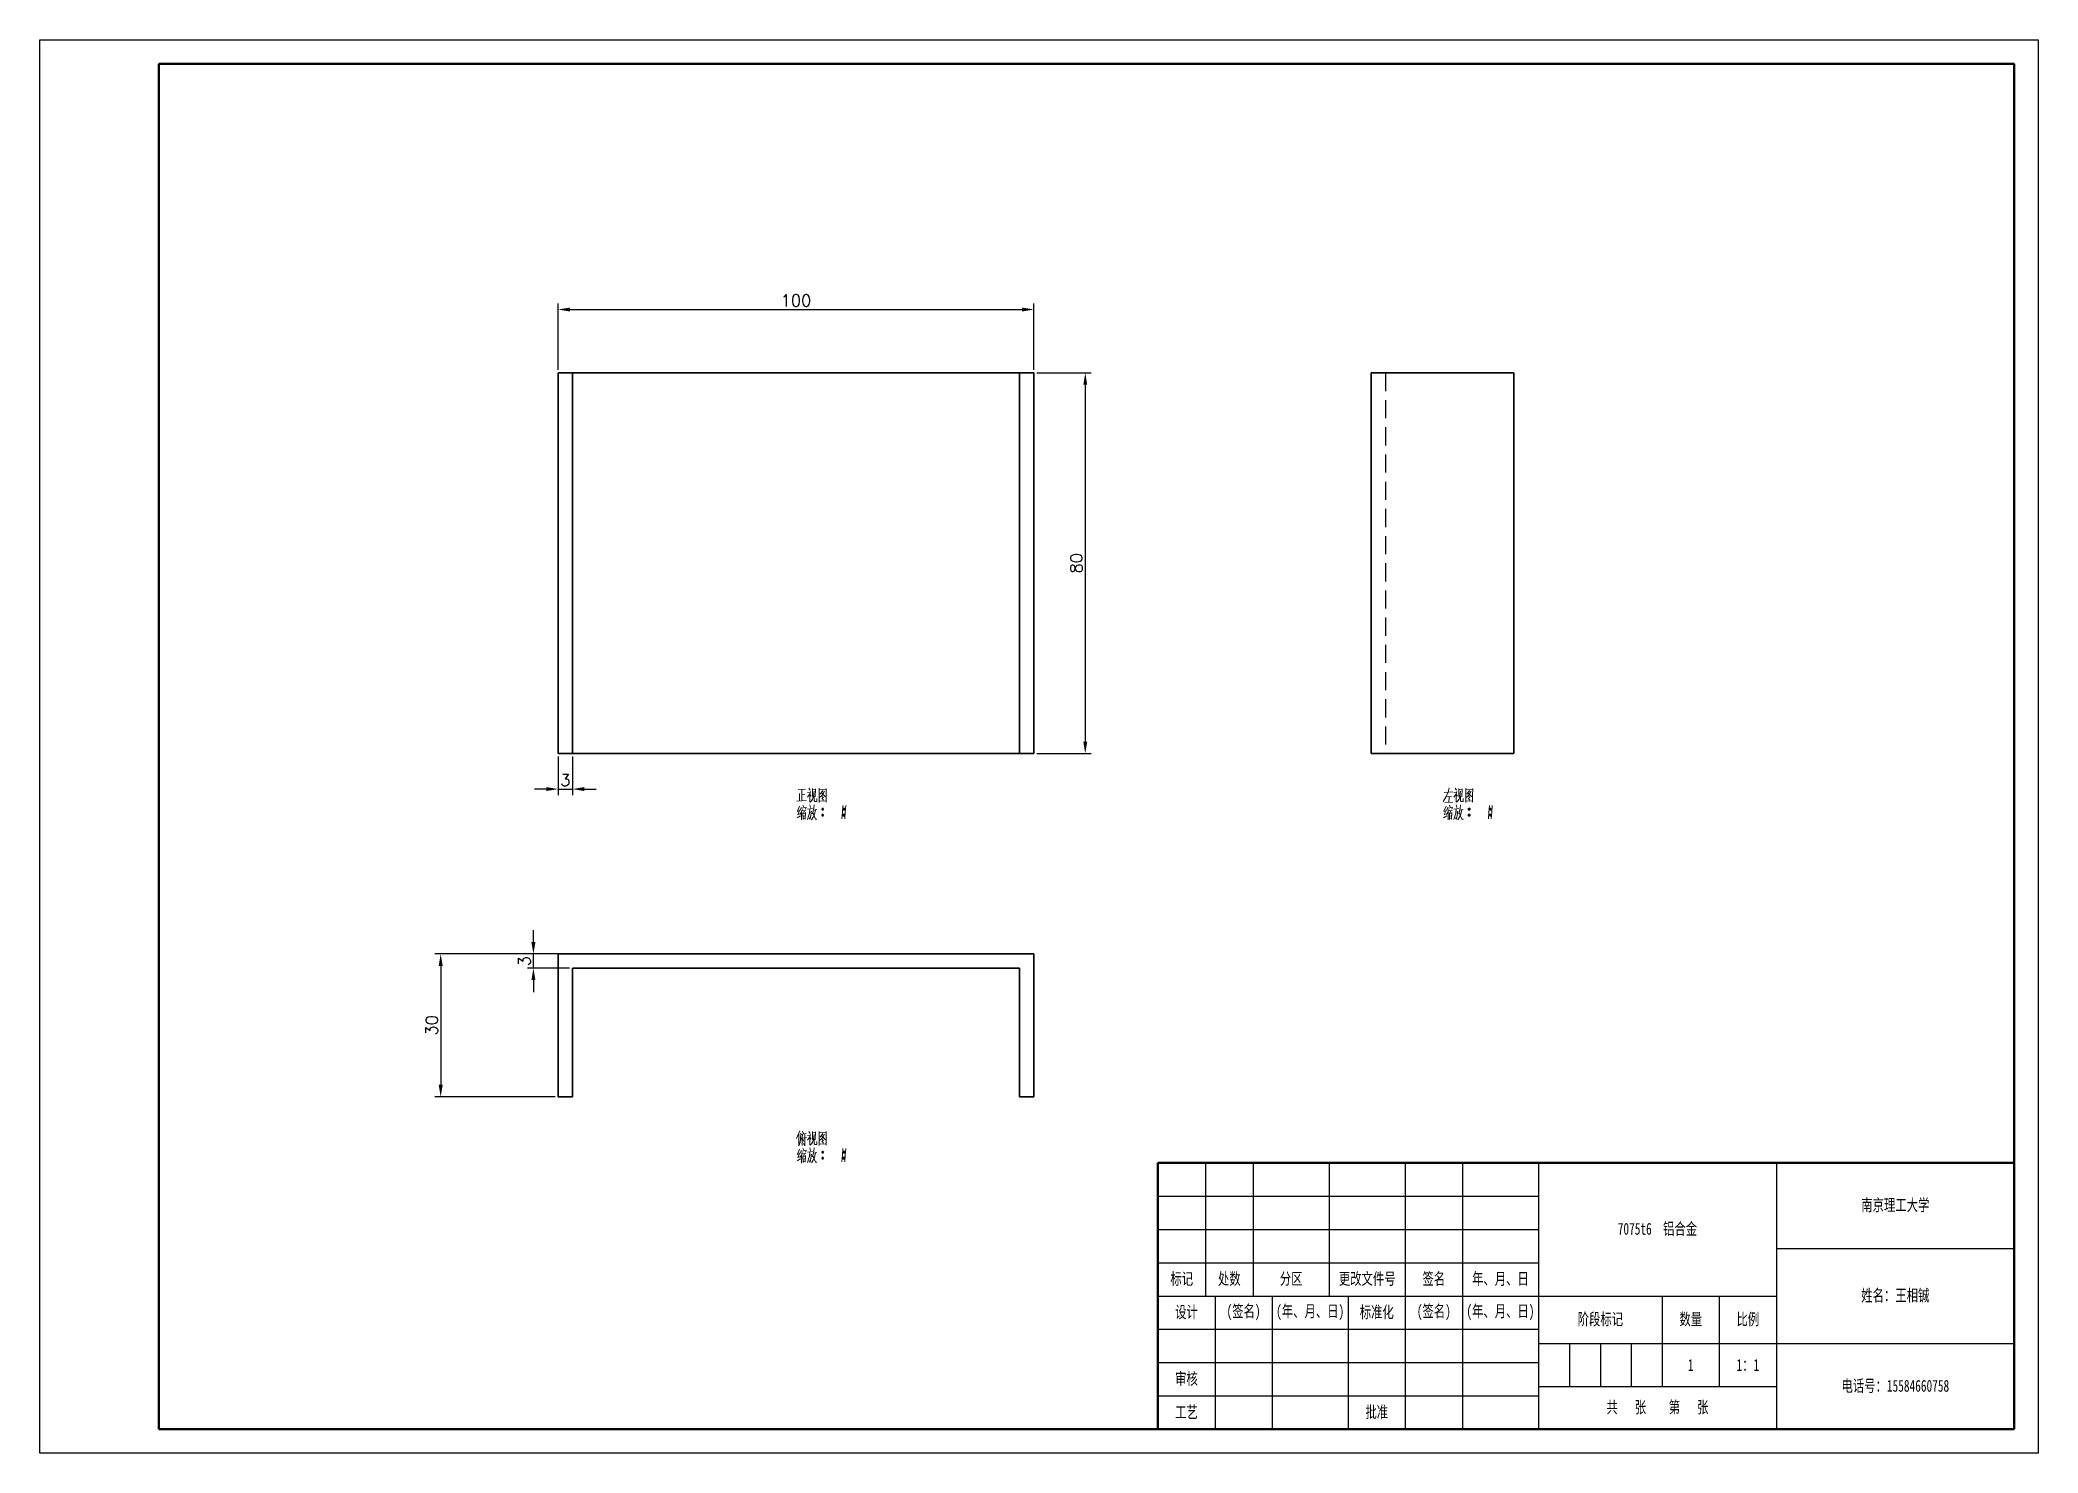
# Model space of a CAD drawing. Header units: millimetres. Extents: x 1605 to 2025, y 934 to 1231.
import ezdxf

# ---------------------------------------------------------------- set-up
doc = ezdxf.new("R2010")
doc.units = ezdxf.units.MM
doc.header["$LTSCALE"] = 0.3
doc.linetypes.add('DASHED', pattern=[19.05, 12.7, -6.35])
for name, color, linetype, lineweight in [('尺寸线', 3, 'Continuous', 25), ('粗实线', 7, 'Continuous', 50), ('细实线', 7, 'Continuous', 25), ('细文本', 7, 'Continuous', 25), ('虚线', 2, 'DASHED', 25)]:
    doc.layers.add(name, color=color, linetype=linetype, lineweight=lineweight)
doc.styles.add('NUT Standard', font='simfang.ttf', dxfattribs={"width": 0.7, "height": 2.5})
doc.styles.get("Standard").update_dxf_attribs({"font": 'txt', "bigfont": 'gbcbig.shx'})
doc.dimstyles.new('ISO-25', dxfattribs={"dimtxt": 2.5, "dimasz": 2.5, "dimexe": 1.25, "dimexo": 0.625, "dimtad": 1, "dimtxsty": 'Standard', "dimcen": 2.5, "dimadec": 0, "dimazin": 0, "dimtfac": 1, "dimtmove": 0, "dimatfit": 3, "dimfxl": 1, "dimarcsym": 0})

# ---------------------------------------------------------------- blocks, each defined once
blk = doc.blocks.new('*D10')
at = {"layer": 'Defpoints', "color": 0, "transparency": 16777216}
for p in [(1814.12, 1174.41), (1714.12, 1161.08), (1814.12, 1161.08)]:
    blk.add_point(p, dxfattribs=at)
at = {"layer": '尺寸线', "color": 0, "lineweight": -2, "transparency": 16777216}
for p, q in [((1714.12, 1161.7), (1714.12, 1175.66)), ((1716.62, 1174.41), (1811.62, 1174.41)), ((1814.12, 1161.7), (1814.12, 1175.66))]:
    blk.add_line(p, q, dxfattribs=at)
at = {"layer": '尺寸线', "color": 0, "transparency": 16777216}
for points in [[(1716.62, 1174.82), (1716.62, 1173.99), (1714.12, 1174.41)], [(1811.62, 1174.82), (1811.62, 1173.99), (1814.12, 1174.41)]]:
    blk.add_solid(points, dxfattribs=at)
at = {"layer": '尺寸线', "color": 0, "transparency": 16777216, "insert": (1764.12, 1176.28), "char_height": 2.5, "attachment_point": 5}
blk.add_mtext('100', dxfattribs=at)
blk = doc.blocks.new('*D11')
at = {"layer": 'Defpoints', "color": 0, "transparency": 16777216}
for p in [(1814.12, 1161.08), (1814.12, 1081.08), (1824.92, 1081.08)]:
    blk.add_point(p, dxfattribs=at)
at = {"layer": '尺寸线', "color": 0, "lineweight": -2, "transparency": 16777216}
for p, q in [((1814.75, 1161.08), (1826.17, 1161.08)), ((1824.92, 1158.58), (1824.92, 1083.58)), ((1814.75, 1081.08), (1826.17, 1081.08))]:
    blk.add_line(p, q, dxfattribs=at)
at = {"layer": '尺寸线', "color": 0, "transparency": 16777216}
for points in [[(1824.51, 1158.58), (1825.34, 1158.58), (1824.92, 1161.08)], [(1824.51, 1083.58), (1825.34, 1083.58), (1824.92, 1081.08)]]:
    blk.add_solid(points, dxfattribs=at)
at = {"layer": '尺寸线', "color": 0, "transparency": 16777216, "insert": (1823.05, 1121.08), "char_height": 2.5, "attachment_point": 5, "rotation": 90}
blk.add_mtext('80', dxfattribs=at)
blk = doc.blocks.new('*D12')
at = {"layer": 'Defpoints', "color": 0, "transparency": 16777216}
for p in [(1714.12, 1081.08), (1717.12, 1081.08), (1717.12, 1073.61)]:
    blk.add_point(p, dxfattribs=at)
at = {"layer": '尺寸线', "color": 0, "lineweight": -2, "transparency": 16777216}
for p, q in [((1714.12, 1080.45), (1714.12, 1072.36)), ((1717.12, 1080.45), (1717.12, 1072.36)), ((1711.62, 1073.61), (1709.12, 1073.61)), ((1714.12, 1073.61), (1717.12, 1073.61)), ((1719.62, 1073.61), (1722.12, 1073.61))]:
    blk.add_line(p, q, dxfattribs=at)
at = {"layer": '尺寸线', "color": 0, "transparency": 16777216}
for points in [[(1711.62, 1074.03), (1711.62, 1073.2), (1714.12, 1073.61)], [(1719.62, 1074.03), (1719.62, 1073.2), (1717.12, 1073.61)]]:
    blk.add_solid(points, dxfattribs=at)
at = {"layer": '尺寸线', "color": 0, "transparency": 16777216, "insert": (1715.62, 1075.49), "char_height": 2.5, "attachment_point": 5}
blk.add_mtext('3', dxfattribs=at)
blk = doc.blocks.new('*D13')
at = {"layer": 'Defpoints', "color": 0, "transparency": 16777216}
for p in [(1714.12, 1038.95), (1689.43, 1008.95), (1714.12, 1008.95)]:
    blk.add_point(p, dxfattribs=at)
at = {"layer": '尺寸线', "color": 0, "lineweight": -2, "transparency": 16777216}
for p, q in [((1713.5, 1038.95), (1688.18, 1038.95)), ((1689.43, 1036.45), (1689.43, 1011.45)), ((1713.5, 1008.95), (1688.18, 1008.95))]:
    blk.add_line(p, q, dxfattribs=at)
at = {"layer": '尺寸线', "color": 0, "transparency": 16777216}
for points in [[(1689.01, 1036.45), (1689.85, 1036.45), (1689.43, 1038.95)], [(1689.01, 1011.45), (1689.85, 1011.45), (1689.43, 1008.95)]]:
    blk.add_solid(points, dxfattribs=at)
at = {"layer": '尺寸线', "color": 0, "transparency": 16777216, "insert": (1687.55, 1023.95), "char_height": 2.5, "attachment_point": 5, "rotation": 90}
blk.add_mtext('30', dxfattribs=at)
blk = doc.blocks.new('*D14')
at = {"layer": 'Defpoints', "color": 0, "transparency": 16777216}
for p in [(1708.92, 1038.95), (1717.12, 1038.95), (1717.12, 1035.95)]:
    blk.add_point(p, dxfattribs=at)
at = {"layer": '尺寸线', "color": 0, "lineweight": -2, "transparency": 16777216}
for p, q in [((1708.92, 1041.45), (1708.92, 1043.95)), ((1716.5, 1038.95), (1707.67, 1038.95)), ((1708.92, 1035.95), (1708.92, 1038.95)), ((1716.5, 1035.95), (1707.67, 1035.95)), ((1708.92, 1033.45), (1708.92, 1030.95))]:
    blk.add_line(p, q, dxfattribs=at)
at = {"layer": '尺寸线', "color": 0, "transparency": 16777216}
for points in [[(1708.5, 1041.45), (1709.34, 1041.45), (1708.92, 1038.95)], [(1708.5, 1033.45), (1709.34, 1033.45), (1708.92, 1035.95)]]:
    blk.add_solid(points, dxfattribs=at)
at = {"layer": '尺寸线', "color": 0, "transparency": 16777216, "insert": (1707.05, 1037.45), "char_height": 2.5, "attachment_point": 5, "rotation": 90}
blk.add_mtext('3', dxfattribs=at)

msp = doc.modelspace()

# ---------------------------------------------------------------- linework, layer by layer
for p, q in [((1605.196, 1231.059), (2025.196, 1231.059)), ((1605.196, 934.059), (1605.196, 1231.059)), ((2025.196, 1231.059), (2025.196, 934.059)), ((2025.196, 934.059), (1605.196, 934.059))]:
    msp.add_line(p, q)
at = {"color": 7, "lineweight": 35}
for p, q in [((1714.12, 1161.076), (1714.12, 1081.076)), ((1714.12, 1161.076), (1717.12, 1161.076)), ((1717.12, 1081.076), (1717.12, 1161.076)), ((1720.12, 1161.076), (1717.12, 1161.076)), ((1720.12, 1161.076), (1808.12, 1161.076)), ((1808.12, 1161.076), (1811.12, 1161.076)), ((1811.12, 1081.076), (1811.12, 1161.076)), ((1814.12, 1161.076), (1811.12, 1161.076)), ((1814.12, 1161.076), (1814.12, 1081.076)), ((1885.014, 1161.076), (1915.014, 1161.076)), ((1885.014, 1161.076), (1885.014, 1081.076)), ((1915.014, 1161.076), (1915.014, 1081.076)), ((1717.12, 1081.076), (1714.12, 1081.076)), ((1720.12, 1081.076), (1717.12, 1081.076)), ((1808.12, 1081.076), (1720.12, 1081.076)), ((1808.12, 1081.076), (1811.12, 1081.076)), ((1811.12, 1081.076), (1814.12, 1081.076)), ((1885.014, 1081.076), (1915.014, 1081.076)), ((1720.12, 1038.954), (1714.12, 1038.954)), ((1714.12, 1038.954), (1714.12, 1008.954)), ((1720.12, 1038.954), (1808.12, 1038.954)), ((1808.12, 1038.954), (1814.12, 1038.954)), ((1814.12, 1038.954), (1814.12, 1008.954)), ((1717.12, 1035.954), (1717.12, 1008.954)), ((1720.12, 1035.954), (1717.12, 1035.954)), ((1720.12, 1035.954), (1808.12, 1035.954)), ((1808.12, 1035.954), (1811.12, 1035.954)), ((1811.12, 1035.954), (1811.12, 1008.954)), ((1714.12, 1008.954), (1717.12, 1008.954)), ((1814.12, 1008.954), (1811.12, 1008.954))]:
    msp.add_line(p, q, dxfattribs=at)
at = {"color": 7, "lineweight": 13}
for points in [[(1764.295, 1071.101), (1766.255, 1071.206)], [(1764.575, 1073.516), (1766.081, 1073.586)], [(1764.855, 1072.711), (1764.855, 1071.136)], [(1765.345, 1073.516), (1765.345, 1072.361), (1765.345, 1071.171)], [(1765.345, 1072.396), (1765.975, 1072.466)], [(1767.165, 1073.131), (1766.99, 1072.641), (1766.5, 1071.906)], [(1766.535, 1072.921), (1767.095, 1072.991)], [(1766.815, 1073.796), (1767.095, 1073.376)], [(1766.99, 1072.641), (1766.99, 1070.856)], [(1766.99, 1072.466), (1767.305, 1072.151)], [(1767.095, 1070.856), (1767.375, 1071.136)], [(1767.375, 1071.136), (1767.62, 1071.486)], [(1767.586, 1073.761), (1767.586, 1072.081)], [(1768.25, 1073.586), (1767.586, 1073.516)], [(1767.795, 1072.116), (1767.62, 1071.486)], [(1767.901, 1073.166), (1767.795, 1072.116)], [(1767.935, 1071.136), (1767.935, 1072.221)], [(1768.075, 1071.031), (1767.935, 1071.136)], [(1768.495, 1071.031), (1768.075, 1071.031)], [(1768.18, 1072.011), (1768.25, 1073.691)], [(1768.495, 1071.661), (1768.495, 1071.031)], [(1769.021, 1073.796), (1769.021, 1072.326), (1769.021, 1070.821)], [(1769.021, 1073.761), (1769.021, 1072.361), (1769.021, 1070.961)], [(1770.49, 1073.621), (1769.021, 1073.481)], [(1769.021, 1071.066), (1770.385, 1071.171)], [(1769.09, 1071.871), (1769.581, 1072.291)], [(1769.79, 1073.341), (1769.23, 1072.536)], [(1769.545, 1072.781), (1770.245, 1072.046)], [(1769.545, 1071.696), (1769.896, 1071.311)], [(1769.581, 1072.991), (1770.035, 1073.061)], [(1769.581, 1072.291), (1769.79, 1072.571)], [(1769.651, 1072.081), (1769.896, 1071.801)], [(1769.79, 1072.571), (1770.141, 1073.201)], [(1770.245, 1072.046), (1770.42, 1072.081)], [(1770.456, 1070.891), (1770.456, 1070.996), (1770.385, 1071.171)], [(1770.456, 1070.996), (1770.456, 1072.361), (1770.49, 1073.761)], [(1900.714, 1071.906), (1900.154, 1071.031)], [(1900.364, 1072.886), (1902.184, 1073.026)], [(1901.169, 1072.956), (1900.714, 1071.906)], [(1900.854, 1071.976), (1901.939, 1072.081)], [(1901.379, 1073.901), (1901.169, 1072.956)], [(1901.379, 1072.011), (1901.344, 1070.821)], [(1903.059, 1073.131), (1902.884, 1072.641), (1902.394, 1071.906)], [(1902.429, 1072.921), (1902.989, 1072.991)], [(1902.709, 1073.796), (1902.989, 1073.376)], [(1902.884, 1072.641), (1902.884, 1070.856)], [(1902.884, 1072.466), (1903.199, 1072.151)], [(1902.989, 1070.856), (1903.269, 1071.136)], [(1903.269, 1071.136), (1903.514, 1071.486)], [(1903.479, 1073.761), (1903.479, 1072.081)], [(1904.144, 1073.586), (1903.479, 1073.516)], [(1903.689, 1072.116), (1903.514, 1071.486)], [(1903.794, 1073.166), (1903.689, 1072.116)], [(1903.829, 1071.136), (1903.829, 1072.221)], [(1903.969, 1071.031), (1903.829, 1071.136)], [(1904.389, 1071.031), (1903.969, 1071.031)], [(1904.074, 1072.011), (1904.144, 1073.691)], [(1904.389, 1071.661), (1904.389, 1071.031)], [(1904.914, 1073.796), (1904.914, 1072.326), (1904.914, 1070.821)], [(1904.914, 1073.761), (1904.914, 1072.361), (1904.914, 1070.961)], [(1906.384, 1073.621), (1904.914, 1073.481)], [(1904.914, 1071.066), (1906.279, 1071.171)], [(1904.984, 1071.871), (1905.474, 1072.291)], [(1905.684, 1073.341), (1905.124, 1072.536)], [(1905.439, 1072.781), (1906.139, 1072.046)], [(1905.439, 1071.696), (1905.789, 1071.311)], [(1905.474, 1072.991), (1905.929, 1073.061)], [(1905.474, 1072.291), (1905.684, 1072.571)], [(1905.544, 1072.081), (1905.789, 1071.801)], [(1905.684, 1072.571), (1906.034, 1073.201)], [(1906.139, 1072.046), (1906.314, 1072.081)], [(1906.349, 1070.891), (1906.349, 1070.996), (1906.279, 1071.171)], [(1906.349, 1070.996), (1906.349, 1072.361), (1906.384, 1073.761)], [(1764.331, 1067.601), (1765.03, 1067.986)], [(1764.785, 1069.036), (1764.365, 1068.896)], [(1764.855, 1070.051), (1764.401, 1068.966)], [(1764.435, 1068.266), (1764.961, 1068.441)], [(1764.925, 1069.281), (1764.47, 1068.266)], [(1765.24, 1068.756), (1764.925, 1068.266)], [(1765.17, 1069.736), (1765.065, 1069.176)], [(1765.17, 1069.596), (1766.22, 1069.736)], [(1765.415, 1069.316), (1765.24, 1068.756)], [(1765.276, 1068.826), (1765.276, 1067.111)], [(1765.485, 1069.036), (1766.185, 1069.141)], [(1765.555, 1070.226), (1765.73, 1069.841)], [(1765.555, 1068.616), (1765.59, 1067.216)], [(1765.555, 1068.511), (1766.081, 1068.581)], [(1765.59, 1067.951), (1765.975, 1068.021)], [(1766.045, 1067.461), (1765.625, 1067.391)], [(1765.8, 1069.071), (1765.73, 1068.511)], [(1766.115, 1068.686), (1766.045, 1067.286)], [(1766.255, 1069.841), (1766.115, 1069.386)], [(1767.026, 1069.456), (1766.92, 1068.546), (1766.815, 1068.126), (1766.5, 1067.251)], [(1766.535, 1069.386), (1767.586, 1069.526)], [(1767.34, 1068.966), (1767.235, 1068.126), (1767.095, 1067.286), (1766.885, 1067.566)], [(1766.956, 1068.791), (1767.34, 1068.861)], [(1767.026, 1070.296), (1767.13, 1069.736)], [(1767.725, 1067.706), (1767.34, 1067.181)], [(1767.725, 1068.966), (1767.55, 1068.406)], [(1767.655, 1068.721), (1768.215, 1067.286)], [(1767.865, 1069.596), (1767.725, 1068.966)], [(1768.005, 1068.336), (1767.725, 1067.706)], [(1767.795, 1069.211), (1768.495, 1069.351)], [(1767.935, 1070.331), (1767.865, 1069.596)], [(1768.215, 1069.281), (1768.005, 1068.336)], [(1768.215, 1067.286), (1768.53, 1067.286)], [(1769.545, 1069.421), (1769.93, 1069.421)], [(1769.545, 1068.161), (1769.93, 1068.161)], [(1769.581, 1069.526), (1769.896, 1069.526)], [(1769.581, 1069.281), (1769.896, 1069.281)], [(1769.581, 1068.266), (1769.896, 1068.266)], [(1769.581, 1068.021), (1769.896, 1068.021)], [(1773.99, 1070.156), (1773.885, 1068.756), (1773.78, 1067.356)], [(1773.99, 1069.421), (1774.375, 1069.421)], [(1773.99, 1068.161), (1774.375, 1068.161)], [(1774.026, 1069.526), (1774.34, 1069.526)], [(1774.026, 1069.281), (1774.34, 1069.281)], [(1774.026, 1068.266), (1774.34, 1068.266)], [(1774.026, 1068.021), (1774.34, 1068.021)], [(1774.586, 1070.156), (1774.48, 1068.756), (1774.375, 1067.356)], [(1900.224, 1067.601), (1900.924, 1067.986)], [(1900.679, 1069.036), (1900.259, 1068.896)], [(1900.749, 1070.051), (1900.294, 1068.966)], [(1900.329, 1068.266), (1900.854, 1068.441)], [(1900.819, 1069.281), (1900.364, 1068.266)], [(1900.469, 1070.786), (1902.184, 1070.891)], [(1901.134, 1068.756), (1900.819, 1068.266)], [(1901.064, 1069.736), (1900.959, 1069.176)], [(1901.064, 1069.596), (1902.114, 1069.736)], [(1901.309, 1069.316), (1901.134, 1068.756)], [(1901.169, 1068.826), (1901.169, 1067.111)], [(1901.379, 1069.036), (1902.079, 1069.141)], [(1901.449, 1070.226), (1901.624, 1069.841)], [(1901.449, 1068.616), (1901.484, 1067.216)], [(1901.449, 1068.511), (1901.974, 1068.581)], [(1901.484, 1067.951), (1901.869, 1068.021)], [(1901.939, 1067.461), (1901.519, 1067.391)], [(1901.694, 1069.071), (1901.624, 1068.511)], [(1902.009, 1068.686), (1901.939, 1067.286)], [(1902.149, 1069.841), (1902.009, 1069.386)], [(1902.919, 1069.456), (1902.814, 1068.546), (1902.709, 1068.126), (1902.394, 1067.251)], [(1902.429, 1069.386), (1903.479, 1069.526)], [(1903.234, 1068.966), (1903.129, 1068.126), (1902.989, 1067.286), (1902.779, 1067.566)], [(1902.849, 1068.791), (1903.234, 1068.861)], [(1902.919, 1070.296), (1903.024, 1069.736)], [(1903.619, 1067.706), (1903.234, 1067.181)], [(1903.619, 1068.966), (1903.444, 1068.406)], [(1903.549, 1068.721), (1904.109, 1067.286)], [(1903.759, 1069.596), (1903.619, 1068.966)], [(1903.899, 1068.336), (1903.619, 1067.706)], [(1903.689, 1069.211), (1904.389, 1069.351)], [(1903.829, 1070.331), (1903.759, 1069.596)], [(1904.109, 1069.281), (1903.899, 1068.336)], [(1904.109, 1067.286), (1904.424, 1067.286)], [(1905.439, 1069.421), (1905.824, 1069.421)], [(1905.439, 1068.161), (1905.824, 1068.161)], [(1905.474, 1069.526), (1905.789, 1069.526)], [(1905.474, 1069.281), (1905.789, 1069.281)], [(1905.474, 1068.266), (1905.789, 1068.266)], [(1905.474, 1068.021), (1905.789, 1068.021)], [(1909.884, 1070.156), (1909.779, 1068.756), (1909.674, 1067.356)], [(1909.884, 1069.421), (1910.269, 1069.421)], [(1909.884, 1068.161), (1910.269, 1068.161)], [(1909.919, 1069.526), (1910.234, 1069.526)], [(1909.919, 1069.281), (1910.234, 1069.281)], [(1909.919, 1068.266), (1910.234, 1068.266)], [(1909.919, 1068.021), (1910.234, 1068.021)], [(1910.479, 1070.156), (1910.374, 1068.756), (1910.269, 1067.356)], [(1764.925, 1001.779), (1764.225, 1000.169)], [(1764.68, 1001.114), (1764.68, 999.889), (1764.68, 998.629)], [(1765.065, 999.994), (1764.961, 999.364)], [(1765.1, 1001.289), (1765.065, 999.994)], [(1765.1, 1001.044), (1766.22, 1001.219)], [(1765.38, 1000.414), (1765.135, 999.959)], [(1765.485, 1000.939), (1765.38, 1000.414)], [(1765.38, 1000.414), (1765.38, 998.664)], [(1765.485, 1001.744), (1765.695, 1001.254)], [(1765.485, 1000.239), (1766.29, 1000.379)], [(1765.555, 999.994), (1765.695, 999.574)], [(1765.94, 1001.044), (1765.94, 999.854), (1765.94, 998.629)], [(1767.165, 1001.009), (1766.99, 1000.519), (1766.5, 999.784)], [(1766.535, 1000.799), (1767.095, 1000.869)], [(1766.815, 1001.674), (1767.095, 1001.254)], [(1766.99, 1000.519), (1766.99, 998.734)], [(1766.99, 1000.344), (1767.305, 1000.029)], [(1767.586, 1001.639), (1767.586, 999.959)], [(1768.25, 1001.464), (1767.586, 1001.394)], [(1767.795, 999.994), (1767.62, 999.364)], [(1767.901, 1001.044), (1767.795, 999.994)], [(1767.935, 999.014), (1767.935, 1000.099)], [(1768.18, 999.889), (1768.25, 1001.569)], [(1769.021, 1001.674), (1769.021, 1000.204), (1769.021, 998.699)], [(1769.021, 1001.639), (1769.021, 1000.239), (1769.021, 998.839)], [(1770.49, 1001.499), (1769.021, 1001.359)], [(1769.09, 999.749), (1769.581, 1000.169)], [(1769.79, 1001.219), (1769.23, 1000.414)], [(1769.545, 1000.659), (1770.245, 999.924)], [(1769.581, 1000.869), (1770.035, 1000.939)], [(1769.581, 1000.169), (1769.79, 1000.449)], [(1769.651, 999.959), (1769.896, 999.679)], [(1769.79, 1000.449), (1770.141, 1001.079)], [(1770.245, 999.924), (1770.42, 999.959)], [(1770.456, 998.874), (1770.456, 1000.239), (1770.49, 1001.639)], [(1764.331, 995.479), (1765.03, 995.864)], [(1764.785, 996.914), (1764.365, 996.774)], [(1764.855, 997.929), (1764.401, 996.844)], [(1764.435, 996.144), (1764.961, 996.319)], [(1764.925, 997.159), (1764.47, 996.144)], [(1764.961, 999.364), (1764.785, 998.734)], [(1765.24, 996.634), (1764.925, 996.144)], [(1765.17, 997.614), (1765.065, 997.054)], [(1765.17, 997.474), (1766.22, 997.614)], [(1765.415, 997.194), (1765.24, 996.634)], [(1765.276, 996.704), (1765.276, 994.989)], [(1765.485, 996.914), (1766.185, 997.019)], [(1765.555, 998.104), (1765.73, 997.719)], [(1765.555, 996.494), (1765.59, 995.094)], [(1765.555, 996.389), (1766.081, 996.459)], [(1765.59, 995.829), (1765.975, 995.899)], [(1765.94, 998.629), (1765.66, 999.084)], [(1765.8, 996.949), (1765.73, 996.389)], [(1766.115, 996.564), (1766.045, 995.164)], [(1766.255, 997.719), (1766.115, 997.264)], [(1767.026, 997.334), (1766.92, 996.424), (1766.815, 996.004), (1766.5, 995.129)], [(1766.535, 997.264), (1767.586, 997.404)], [(1767.34, 996.844), (1767.235, 996.004), (1767.095, 995.164), (1766.885, 995.444)], [(1766.956, 996.669), (1767.34, 996.739)], [(1767.026, 998.174), (1767.13, 997.614)], [(1767.095, 998.734), (1767.375, 999.014)], [(1767.725, 995.584), (1767.34, 995.059)], [(1767.375, 999.014), (1767.62, 999.364)], [(1767.725, 996.844), (1767.55, 996.284)], [(1767.655, 996.599), (1768.215, 995.164)], [(1767.865, 997.474), (1767.725, 996.844)], [(1768.005, 996.214), (1767.725, 995.584)], [(1767.795, 997.089), (1768.495, 997.229)], [(1767.935, 998.209), (1767.865, 997.474)], [(1768.075, 998.909), (1767.935, 999.014)], [(1768.215, 997.159), (1768.005, 996.214)], [(1768.495, 998.909), (1768.075, 998.909)], [(1768.495, 999.539), (1768.495, 998.909)], [(1769.021, 998.944), (1770.385, 999.049)], [(1769.545, 999.574), (1769.896, 999.189)], [(1769.545, 997.299), (1769.93, 997.299)], [(1769.545, 996.039), (1769.93, 996.039)], [(1769.581, 997.404), (1769.896, 997.404)], [(1769.581, 997.159), (1769.896, 997.159)], [(1769.581, 996.144), (1769.896, 996.144)], [(1769.581, 995.899), (1769.896, 995.899)], [(1770.456, 998.769), (1770.456, 998.874), (1770.385, 999.049)], [(1773.99, 998.034), (1773.885, 996.634), (1773.78, 995.234)], [(1773.99, 997.299), (1774.375, 997.299)], [(1773.99, 996.039), (1774.375, 996.039)], [(1774.026, 997.404), (1774.34, 997.404)], [(1774.026, 997.159), (1774.34, 997.159)], [(1774.026, 996.144), (1774.34, 996.144)], [(1774.026, 995.899), (1774.34, 995.899)], [(1774.586, 998.034), (1774.48, 996.634), (1774.375, 995.234)], [(1766.045, 995.339), (1765.625, 995.269)], [(1768.215, 995.164), (1768.53, 995.164)]]:
    msp.add_lwpolyline(points, dxfattribs=at)
for points in [[(1769.651, 1069.211), (1769.825, 1069.211), (1769.93, 1069.316), (1769.93, 1069.491), (1769.825, 1069.596), (1769.651, 1069.596), (1769.545, 1069.491), (1769.545, 1069.316)], [(1769.651, 1067.951), (1769.825, 1067.951), (1769.93, 1068.056), (1769.93, 1068.231), (1769.825, 1068.336), (1769.651, 1068.336), (1769.545, 1068.231), (1769.545, 1068.056)], [(1774.095, 1069.211), (1774.271, 1069.211), (1774.375, 1069.316), (1774.375, 1069.491), (1774.271, 1069.596), (1774.095, 1069.596), (1773.99, 1069.491), (1773.99, 1069.316)], [(1774.095, 1067.951), (1774.271, 1067.951), (1774.375, 1068.056), (1774.375, 1068.231), (1774.271, 1068.336), (1774.095, 1068.336), (1773.99, 1068.231), (1773.99, 1068.056)], [(1905.544, 1069.211), (1905.719, 1069.211), (1905.824, 1069.316), (1905.824, 1069.491), (1905.719, 1069.596), (1905.544, 1069.596), (1905.439, 1069.491), (1905.439, 1069.316)], [(1905.544, 1067.951), (1905.719, 1067.951), (1905.824, 1068.056), (1905.824, 1068.231), (1905.719, 1068.336), (1905.544, 1068.336), (1905.439, 1068.231), (1905.439, 1068.056)], [(1909.989, 1069.211), (1910.164, 1069.211), (1910.269, 1069.316), (1910.269, 1069.491), (1910.164, 1069.596), (1909.989, 1069.596), (1909.884, 1069.491), (1909.884, 1069.316)], [(1909.989, 1067.951), (1910.164, 1067.951), (1910.269, 1068.056), (1910.269, 1068.231), (1910.164, 1068.336), (1909.989, 1068.336), (1909.884, 1068.231), (1909.884, 1068.056)], [(1769.651, 997.089), (1769.825, 997.089), (1769.93, 997.194), (1769.93, 997.369), (1769.825, 997.474), (1769.651, 997.474), (1769.545, 997.369), (1769.545, 997.194)], [(1769.651, 995.829), (1769.825, 995.829), (1769.93, 995.934), (1769.93, 996.109), (1769.825, 996.214), (1769.651, 996.214), (1769.545, 996.109), (1769.545, 995.934)], [(1774.095, 997.089), (1774.271, 997.089), (1774.375, 997.194), (1774.375, 997.369), (1774.271, 997.474), (1774.095, 997.474), (1773.99, 997.369), (1773.99, 997.194)], [(1774.095, 995.829), (1774.271, 995.829), (1774.375, 995.934), (1774.375, 996.109), (1774.271, 996.214), (1774.095, 996.214), (1773.99, 996.109), (1773.99, 995.934)]]:
    msp.add_lwpolyline(points, close=True, dxfattribs=at)
at = {"layer": '粗实线'}
for p, q in [((1630.196, 1226.059), (2020.196, 1226.059)), ((1630.196, 939.059), (1630.196, 1226.059)), ((2020.196, 1226.059), (2020.196, 939.059)), ((1840.196, 995.059), (2020.196, 995.059)), ((1840.196, 939.059), (1840.196, 995.059)), ((2020.196, 939.059), (1630.196, 939.059)), ((1840.196, 939.059), (2020.196, 939.059))]:
    msp.add_line(p, q, dxfattribs=at)
at = {"layer": '细实线'}
for p, q in [((1850.196, 995.059), (1850.196, 967.059)), ((1860.196, 995.059), (1860.196, 967.059)), ((1876.196, 995.059), (1876.196, 967.059)), ((1892.196, 995.059), (1892.196, 967.059)), ((1904.196, 995.059), (1904.196, 967.059)), ((1920.196, 995.059), (1920.196, 939.059)), ((1970.196, 995.059), (1970.196, 939.059)), ((1840.196, 988.059), (1920.196, 988.059)), ((1840.196, 981.059), (1920.196, 981.059)), ((1970.196, 977.059), (2020.196, 977.059)), ((1840.196, 974.059), (1920.196, 974.059)), ((1840.196, 967.059), (1970.196, 967.059)), ((1852.196, 967.059), (1852.196, 939.059)), ((1864.196, 967.059), (1864.196, 939.059)), ((1880.196, 967.059), (1880.196, 939.059)), ((1892.196, 967.059), (1892.196, 939.059)), ((1904.196, 967.059), (1904.196, 939.059)), ((1946.196, 967.059), (1946.196, 948.059)), ((1958.196, 967.059), (1958.196, 948.059)), ((1840.196, 960.059), (1920.196, 960.059)), ((1920.196, 957.059), (2020.196, 957.059)), ((1926.696, 957.059), (1926.696, 948.059)), ((1933.196, 957.059), (1933.196, 948.059)), ((1939.696, 957.059), (1939.696, 948.059)), ((1840.196, 953.059), (1920.196, 953.059)), ((1840.196, 946.059), (1920.196, 946.059)), ((1920.196, 948.059), (1970.196, 948.059))]:
    msp.add_line(p, q, dxfattribs=at)
at = {"layer": '虚线'}
msp.add_line((1888.014, 1161.076), (1888.014, 1081.076), dxfattribs=at)

# ---------------------------------------------------------------- texts
at = {"layer": '粗实线', "char_height": 2.5, "attachment_point": 5, "style": 'NUT Standard'}
for s, insert in [('\\pxqc;{\\fFangSong|b0|i0|c134|p49;1}', (1952.196, 952.559)), ('\\pxqc;{\\fFangSong|b0|i0|c134|p49;1：1}', (1964.196, 952.559))]:
    msp.add_mtext_dynamic_manual_height_columns(s, width=12, gutter_width=12.5, heights=[0], dxfattribs=dict(at, insert=insert))
at = {"layer": '细文本', "char_height": 2.5, "attachment_point": 5, "style": 'NUT Standard'}
for s, insert, width in [('{\\fFangSong|b0|i0|c134|p49;南京理工大学}', (1995.196, 986.059), 50), ('7075t6  铝合金', (1945.196, 981.059), 50), ('标记', (1845.196, 970.559), 10), ('处数', (1855.196, 970.559), 10), ('分区', (1868.196, 970.559), 16), ('更改文件号', (1884.196, 970.559), 16), ('签名', (1898.196, 970.559), 12), ('年、月、日', (1912.196, 970.559), 16), ('姓名：王相铖', (1995.196, 967.059), 50), ('设计', (1846.196, 963.559), 12), ('(签名)', (1858.196, 963.559), 12), ('(年、月、日)', (1872.196, 963.559), 16), ('标准化', (1886.196, 963.559), 12), ('(签名)', (1898.196, 963.559), 12), ('(年、月、日)', (1912.196, 963.559), 16), ('阶段标记', (1933.196, 962.059), 26), ('数量', (1952.196, 962.059), 12), ('比例', (1964.196, 962.059), 12), ('审核', (1846.196, 949.559), 12), ('电话号：15584660758', (1995.196, 948.059), 50), ('共   张    第   张', (1945.196, 943.559), 50), ('工艺', (1846.196, 942.559), 12), ('批准', (1886.196, 942.559), 12)]:
    msp.add_mtext(s, dxfattribs=dict(at, insert=insert, width=width))

# ---------------------------------------------------------------- dimensions: what is measured, and where the dimension line sits
at = {"layer": '尺寸线'}
for base, p1, p2, picture, middle in [((1814.12, 1174.405), (1714.12, 1161.076), (1814.12, 1161.076), '*D10', (1764.12, 1176.28)), ((1717.12, 1073.612), (1714.12, 1081.076), (1717.12, 1081.076), '*D12', (1715.62, 1075.487))]:
    dim = msp.add_linear_dim(base=base, p1=p1, p2=p2, dimstyle='ISO-25', dxfattribs=at)
    dim.commit()
    dim.dimension.update_dxf_attribs({"geometry": picture, "text_midpoint": middle})
for base, p1, p2, picture, middle in [((1824.923, 1081.076), (1814.12, 1161.076), (1814.12, 1081.076), '*D11', (1823.048, 1121.076)), ((1708.92, 1038.954), (1717.12, 1035.954), (1717.12, 1038.954), '*D14', (1707.045, 1037.454)), ((1689.429, 1008.954), (1714.12, 1038.954), (1714.12, 1008.954), '*D13', (1687.554, 1023.954))]:
    dim = msp.add_linear_dim(base=base, p1=p1, p2=p2, angle=90, dimstyle='ISO-25', dxfattribs=at)
    dim.commit()
    dim.dimension.update_dxf_attribs({"geometry": picture, "text_midpoint": middle})

doc.saveas('drawing.dxf')
